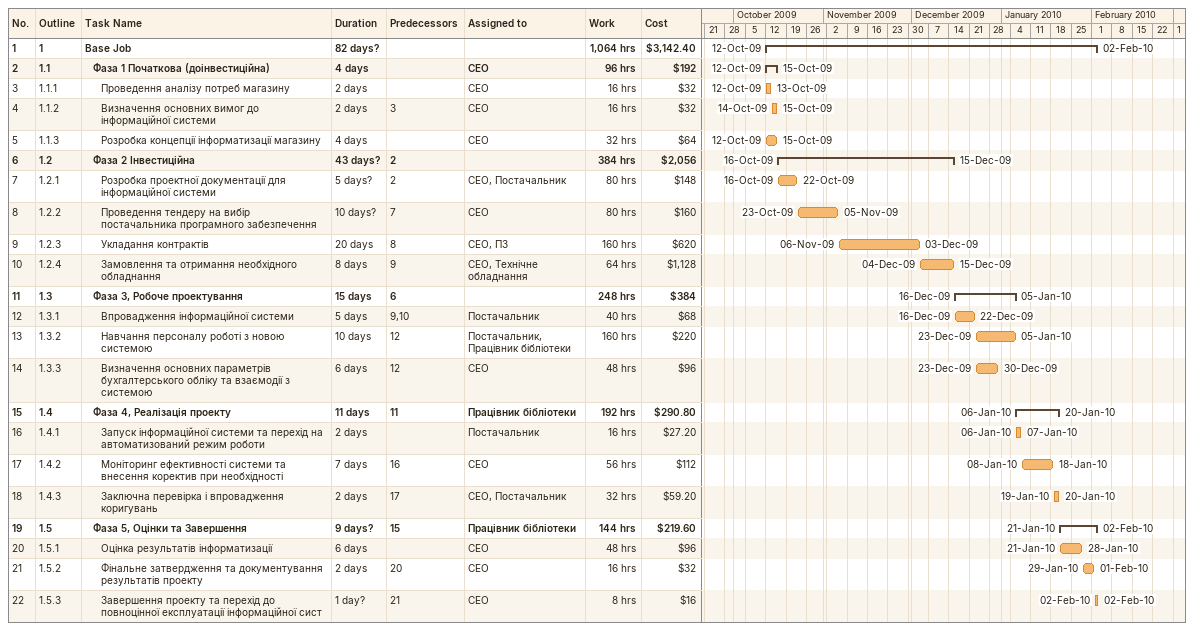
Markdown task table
| ID | WBS | Task | Duration | Start | Finish | Predecessors | Resources | Work (h) | Cost ($) |
|---|---|---|---|---|---|---|---|---|---|
| 1 | 1 | **Base Job** | 82d? | 2009-10-12 | 2010-02-02 |  |  | 1064 | 3142.40 |
| 2 | 1.1 | **Фаза 1 Початкова (доінвестиційна)** | 4d | 2009-10-12 | 2009-10-15 |  | CEO | 96 | 192 |
| 3 | 1.1.1 | Проведення аналізу потреб магазину | 2d | 2009-10-12 | 2009-10-13 |  | CEO | 16 | 32 |
| 4 | 1.1.2 | Визначення основних вимог до інформаційної системи | 2d | 2009-10-14 | 2009-10-15 | 3 | CEO | 16 | 32 |
| 5 | 1.1.3 | Розробка концепції інформатизації магазину | 4d | 2009-10-12 | 2009-10-15 |  | CEO | 32 | 64 |
| 6 | 1.2 | **Фаза 2 Інвестиційна** | 43d? | 2009-10-16 | 2009-12-15 | 2 |  | 384 | 2056 |
| 7 | 1.2.1 | Розробка проектної документації для інформаційної системи | 5d? | 2009-10-16 | 2009-10-22 | 2 | CEO, Постачальник | 80 | 148 |
| 8 | 1.2.2 | Проведення тендеру на вибір постачальника програмного забезпечення | 10d? | 2009-10-23 | 2009-11-05 | 7 | CEO | 80 | 160 |
| 9 | 1.2.3 | Укладання контрактів | 20d | 2009-11-06 | 2009-12-03 | 8 | CEO, ПЗ | 160 | 620 |
| 10 | 1.2.4 | Замовлення та отримання необхідного обладнання | 8d | 2009-12-04 | 2009-12-15 | 9 | CEO, Технічне обладнання | 64 | 1128 |
| 11 | 1.3 | **Фаза 3, Робоче проектування** | 15d | 2009-12-16 | 2010-01-05 | 6 |  | 248 | 384 |
| 12 | 1.3.1 | Впровадження інформаційної системи | 5d | 2009-12-16 | 2009-12-22 | 9, 10 | Постачальник | 40 | 68 |
| 13 | 1.3.2 | Навчання персоналу роботі з новою системою | 10d | 2009-12-23 | 2010-01-05 | 12 | Постачальник, Працівник бібліотеки | 160 | 220 |
| 14 | 1.3.3 | Визначення основних параметрів бухгалтерського обліку та взаємодії з системою | 6d | 2009-12-23 | 2009-12-30 | 12 | CEO | 48 | 96 |
| 15 | 1.4 | **Фаза 4, Реалізація проекту** | 11d | 2010-01-06 | 2010-01-20 | 11 | Працівник бібліотеки | 192 | 290.80 |
| 16 | 1.4.1 | Запуск інформаційної системи та перехід на автоматизований режим роботи | 2d | 2010-01-06 | 2010-01-07 |  | Постачальник | 16 | 27.20 |
| 17 | 1.4.2 | Моніторинг ефективності системи та внесення коректив при необхідності | 7d | 2010-01-08 | 2010-01-18 | 16 | CEO | 56 | 112 |
| 18 | 1.4.3 | Заключна перевірка і впровадження коригувань | 2d | 2010-01-19 | 2010-01-20 | 17 | CEO, Постачальник | 32 | 59.20 |
| 19 | 1.5 | **Фаза 5, Оцінки та Завершення** | 9d? | 2010-01-21 | 2010-02-02 | 15 | Працівник бібліотеки | 144 | 219.60 |
| 20 | 1.5.1 | Оцінка результатів інформатизації | 6d | 2010-01-21 | 2010-01-28 |  | CEO | 48 | 96 |
| 21 | 1.5.2 | Фінальне затвердження та документування результатів проекту | 2d | 2010-01-29 | 2010-02-01 | 20 | CEO | 16 | 32 |
| 22 | 1.5.3 | Завершення проекту та перехід до повноцінної експлуатації інформаційної сист | 1d? | 2010-02-02 | 2010-02-02 | 21 | CEO | 8 | 16 |
